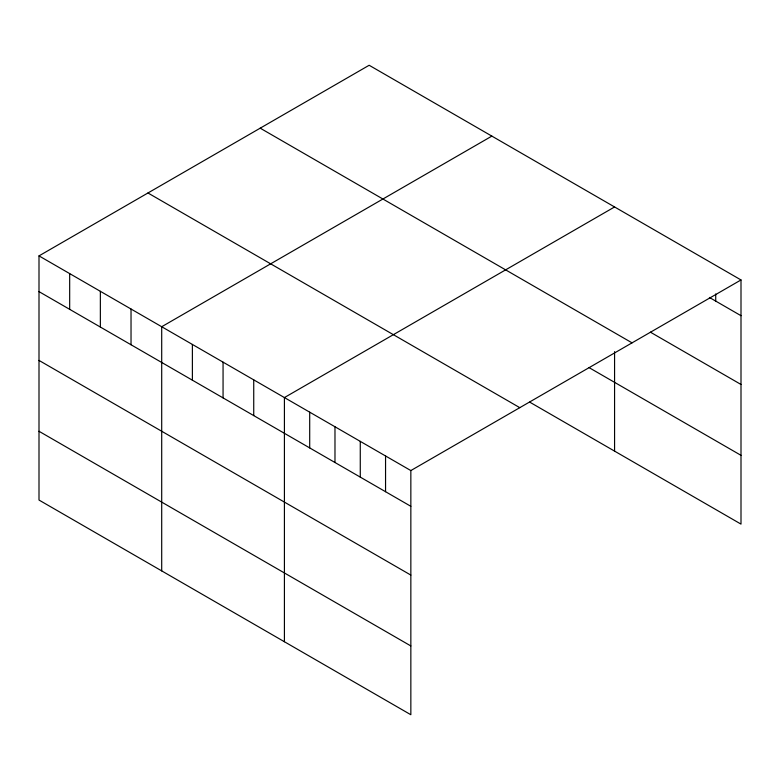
<?xml version="1.0" encoding="UTF-8"?>
<svg xmlns="http://www.w3.org/2000/svg" width="780" height="780" viewBox="0 0 780 780"><rect width="100%" height="100%" fill="white"/><g stroke="black" fill="none" stroke-linecap="round" stroke-linejoin="round"><path stroke-width="1.17" d="M39 255.889L410.845 470.564L410.845 714.733L39 500.048L39 255.889L369.154 65.266L741 279.952L741 524.111L529.698 402.119M491.868 136.11L161.704 326.732L161.704 570.892M614.572 206.963L284.417 397.576L284.417 641.735M410.845 470.564L741 279.952M709.39 297.443L741 315.695M650.393 332.163L741 384.472M260.208 128.174L632.044 342.849M589.007 367.585L741 455.335M147.956 192.982L519.792 407.667M39 291.623L410.845 506.308M39 360.409L410.845 575.084M39 431.272L410.845 645.947M715.718 293.943L715.718 301.09M614.572 351.634L614.572 451.123M385.554 455.969L385.554 491.712M360.272 441.373L360.272 477.106M334.981 426.767L334.981 462.511M309.699 412.171L309.699 447.915M253.734 379.86L253.734 415.603M223.06 362.154L223.06 397.898M192.387 344.438L192.387 380.182M131.03 309.017L131.03 344.76M100.357 291.31L100.357 327.044M69.673 273.595L69.673 309.338"/></g></svg>
